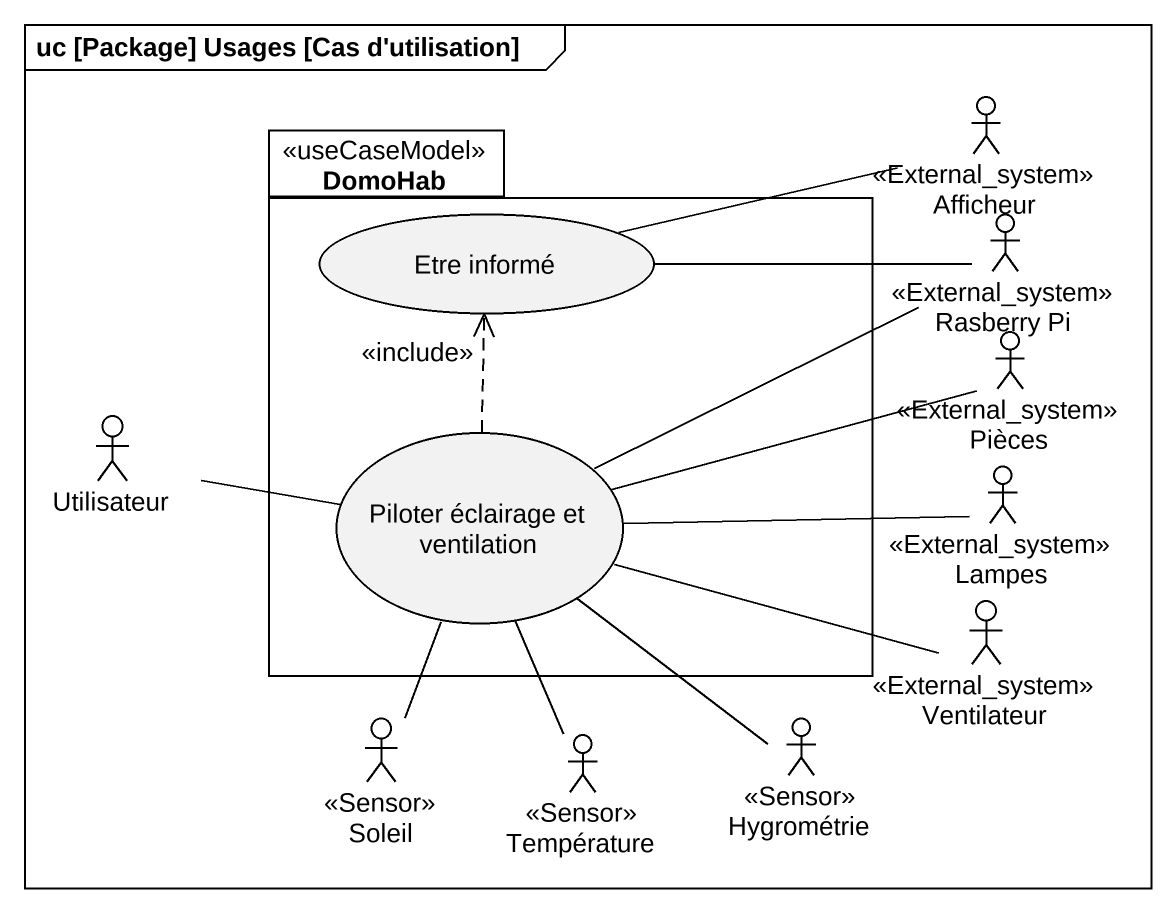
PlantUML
@startuml
mainframe uc [Package] Usages [Cas d'utilisation]
package DomoHab <<useCaseModel>> {
  usecase "Etre informé" as Etre_informé
  usecase "Piloter éclairage et ventilation" as Piloter_éclairage_et
}
actor Afficheur <<External_system>>
actor "Rasberry Pi" as Rasberry_Pi <<External_system>>
actor Pièces <<External_system>>
actor Utilisateur
actor Lampes <<External_system>>
actor Ventilateur <<External_system>>
actor Soleil <<Sensor>>
actor Hygrométrie <<Sensor>>
actor Température <<Sensor>>
Afficheur -left- Etre_informé
Rasberry_Pi -left- Etre_informé
Pièces -left- Piloter_éclairage_et
Utilisateur -right- Piloter_éclairage_et
Piloter_éclairage_et .up.> Etre_informé : <<include>>
Piloter_éclairage_et -right- Rasberry_Pi
Piloter_éclairage_et -right- Lampes
Piloter_éclairage_et -right- Ventilateur
Soleil -up- Piloter_éclairage_et
Hygrométrie -up- Piloter_éclairage_et
Température -up- Piloter_éclairage_et
@enduml
